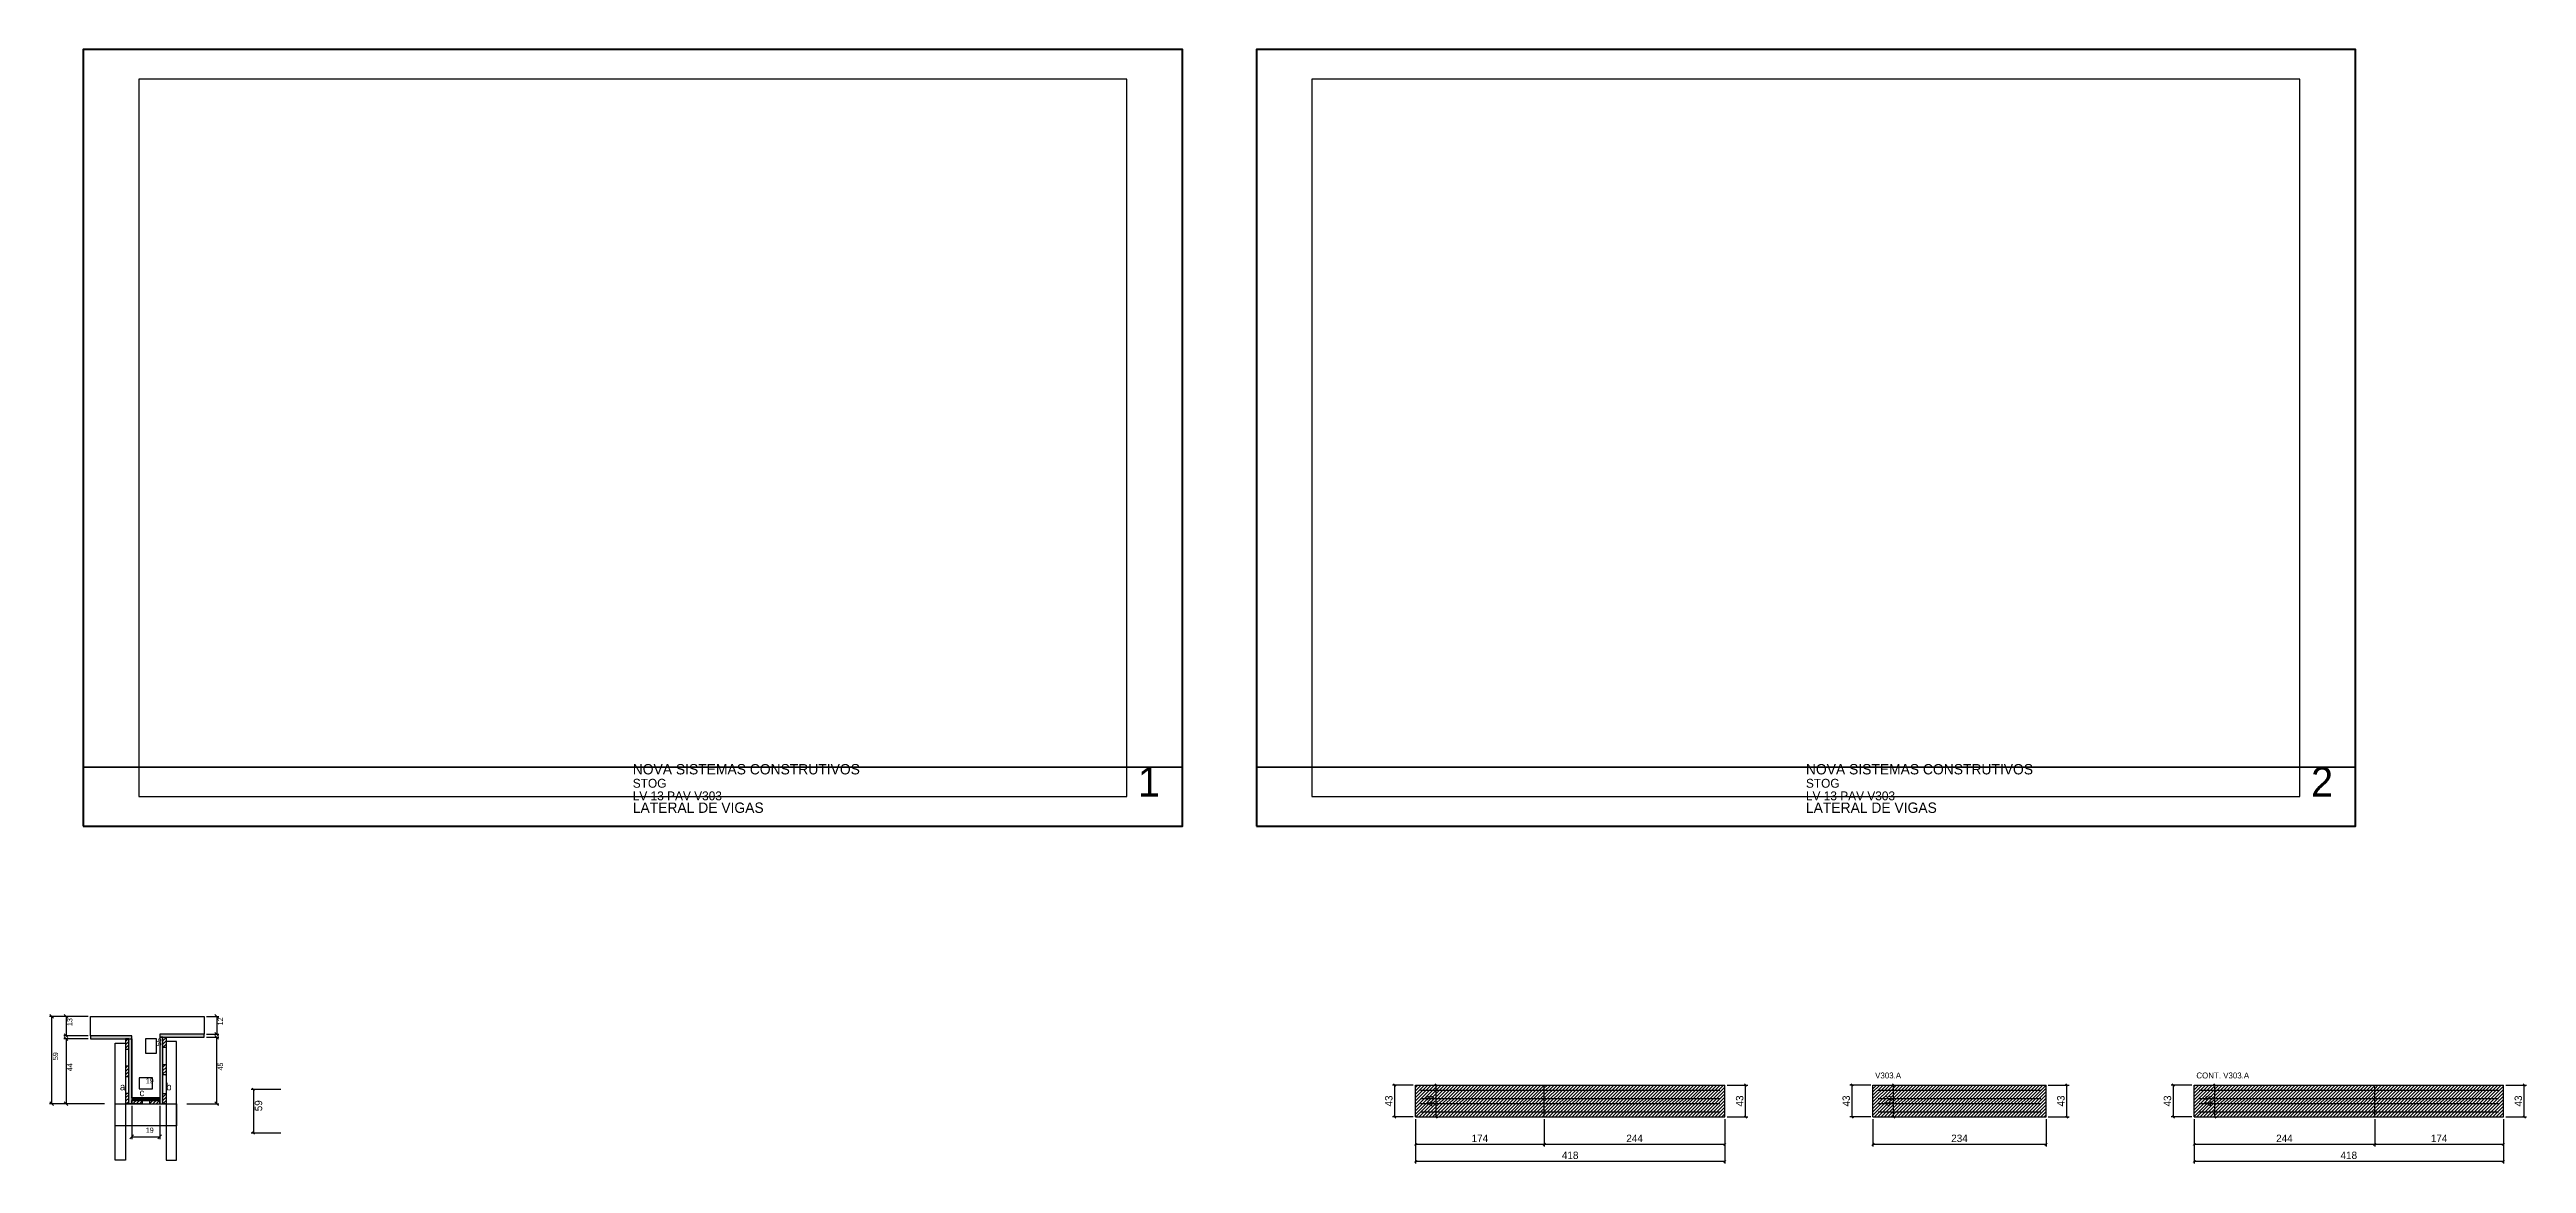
# Model space of a CAD drawing. Extents: x -9000 to 6511, y -257 to 1250.
# Drawn here: x -45 to 3301, y -256 to 1250 of the extents above; entities that cross this region are included whole.
import ezdxf

# ---------------------------------------------------------------- set-up
doc = ezdxf.new("R2010")
doc.units = 0
for name, color, linetype in [('CARIMBO', 255, 'Continuous'), ('CONCRETO', 251, 'Continuous'), ('COTA', 241, 'Continuous'), ('Cota Seção (2x)', 241, 'Continuous'), ('detalhes', 7, 'Continuous'), ('Folhas', 255, 'Continuous'), ('Hachura', 251, 'Continuous'), ('Madeira', 126, 'Continuous'), ('NOMENCLATURA', 7, 'Continuous'), ('Painéis', 200, 'Continuous'), ('Reaproveitamento', 251, 'Continuous'), ('SARR_2.2x7', 40, 'Continuous'), ('SARR_3.5x7', 81, 'Continuous')]:
    doc.layers.add(name, color=color, linetype=linetype)
doc.dimstyles.new('PAINEL', dxfattribs={"dimtxt": 10, "dimasz": 3, "dimexe": 3, "dimexo": 3, "dimgap": 3, "dimtad": 1, "dimblk": 'OBLIQUE', "dimblk1": 'OBLIQUE', "dimcen": 2.5, "dimclrd": 4, "dimclre": 4, "dimclrt": 240, "dimazin": 3, "dimtfac": 1, "dimtmove": 0, "dimatfit": 3})

# ---------------------------------------------------------------- blocks, each defined once
blk = doc.blocks.new('_OBLIQUE')
at = {"color": 0, "linetype": 'BYBLOCK'}
blk.add_line((-0.5, -0.5), (0.5, 0.5), dxfattribs=at)

msp = doc.modelspace()

# ---------------------------------------------------------------- hatches: boundary and pattern name
at = {"layer": 'Hachura'}
h = msp.add_hatch(color=7, dxfattribs=at)
h.dxf.hatch_style = 1
h.paths.add_polyline_path([(65.5, -87.25), (65.5, -83.25), (9.9, -83.25), (9.9, -87.25), (65.5, -87.25)])
h = msp.add_hatch(dxfattribs=at)
h.set_pattern_fill('ANSI31')
h.paths.add_polyline_path([(57.1, -101.25), (61.5, -101.25), (61.5, -87.25), (57.1, -87.25), (57.1, -101.25)])
h = msp.add_hatch(color=7, dxfattribs=at)
h.dxf.hatch_style = 1
h.paths.add_polyline_path([(61.5, -87.25), (65.5, -87.25), (65.5, -175.25), (61.5, -175.25), (61.5, -87.25), (61.5, -87.25)])
h = msp.add_hatch(color=7, dxfattribs=at)
h.dxf.hatch_style = 1
h.paths.add_polyline_path([(163.5, -85.25), (163.5, -81.25), (103.5, -81.25), (103.5, -85.25), (163.5, -85.25)])
h = msp.add_hatch(color=7, dxfattribs=at)
h.dxf.hatch_style = 1
h.paths.add_polyline_path([(107.5, -85.25), (103.5, -85.25), (103.5, -175.25), (107.5, -175.25), (107.5, -85.25), (107.5, -85.25)])
h = msp.add_hatch(dxfattribs=at)
h.set_pattern_fill('ANSI31')
h.paths.add_polyline_path([(111.9, -99.25), (107.5, -99.25), (107.5, -85.25), (111.9, -85.25), (111.9, -99.25)])
h = msp.add_hatch(dxfattribs=at)
h.set_pattern_fill('ANSI31')
h.paths.add_polyline_path([(57.1, -138.25), (61.5, -138.25), (61.5, -124.25), (57.1, -124.25), (57.1, -138.25)])
h = msp.add_hatch(dxfattribs=at)
h.set_pattern_fill('ANSI31')
h.paths.add_polyline_path([(111.9, -136.25), (107.5, -136.25), (107.5, -122.25), (111.9, -122.25), (111.9, -136.25)])
h = msp.add_hatch(dxfattribs=at)
h.set_pattern_fill('ANSI31')
h.paths.add_polyline_path([(57.1, -175.25), (61.5, -175.25), (61.5, -161.25), (57.1, -161.25), (57.1, -175.25)])
h = msp.add_hatch(color=7, dxfattribs=at)
h.dxf.hatch_style = 1
h.paths.add_polyline_path([(103.5, -170.85), (103.5, -167.25), (65.5, -167.25), (65.5, -170.85), (103.5, -170.85)])
h = msp.add_hatch(dxfattribs=at)
h.set_pattern_fill('ANSI31')
h.paths.add_polyline_path([(111.9, -175.25), (107.5, -175.25), (107.5, -161.25), (111.9, -161.25), (111.9, -175.25)])
h = msp.add_hatch(dxfattribs=at)
h.set_pattern_fill('ANSI31')
h.paths.add_polyline_path([(65.5, -175.25), (65.5, -170.85), (79.5, -170.85), (79.5, -175.25), (65.5, -175.25)])
h = msp.add_hatch(dxfattribs=at)
h.set_pattern_fill('ANSI31')
h.paths.add_polyline_path([(103.5, -175.25), (103.5, -170.85), (89.5, -170.85), (89.5, -175.25), (103.5, -175.25)])
at = {"layer": 'Reaproveitamento'}
h = msp.add_hatch(dxfattribs=at)
h.set_pattern_fill('ANSI31')
h.paths.add_polyline_path([(1800, -193), (1974, -193), (1974, -150), (1800, -150)])
h = msp.add_hatch(dxfattribs=at)
h.set_pattern_fill('ANSI31')
h.paths.add_polyline_path([(1974, -193), (2218, -193), (2218, -150), (1974, -150)])
h = msp.add_hatch(dxfattribs=at)
h.set_pattern_fill('ANSI31')
h.paths.add_polyline_path([(2418, -193), (2652, -193), (2652, -150.4), (2418, -150.4)])
h = msp.add_hatch(dxfattribs=at)
h.set_pattern_fill('ANSI31')
h.paths.add_polyline_path([(2852, -193), (3096, -193), (3096, -150), (2852, -150)])
h = msp.add_hatch(dxfattribs=at)
h.set_pattern_fill('ANSI31')
h.paths.add_polyline_path([(3096, -193), (3270, -193), (3270, -150), (3096, -150)])

# ---------------------------------------------------------------- linework, layer by layer
at = {"layer": 'CARIMBO', "lineweight": 35}
for p, q in [((0, 280), (1485, 280)), ((1585, 280), (3070, 280))]:
    msp.add_line(p, q, dxfattribs=at)
at = {"layer": 'CONCRETO', "color": 251}
msp.add_lwpolyline([(9.9, -83.25), (9.9, -57.25), (163.5, -57.25), (163.5, -81.25), (103.5, -81.25), (103.5, -167.25), (65.5, -167.25), (65.5, -83.25)], close=True, dxfattribs=at)
at = {"layer": 'COTA', "color": 4}
for p, q in [((6.9, -57.25), (-45.477, -57.25)), ((-42.477, -175.25), (-42.477, -57.25)), ((6.9, -57.25), (-26.157, -57.25)), ((-23.157, -57.25), (-23.157, -83.25)), ((166.5, -57.25), (183.372, -57.25)), ((180.372, -57.25), (180.372, -81.25)), ((6.9, -83.25), (-26.157, -83.25)), ((6.9, -87.25), (-26.157, -87.25)), ((-23.157, -87.25), (-23.157, -175.25)), ((166.5, -81.25), (183.372, -81.25)), ((166.5, -85.25), (183.372, -85.25)), ((180.372, -175.25), (180.372, -85.25)), ((266.8, -155.874), (226.962, -155.874)), ((229.962, -155.874), (229.962, -214.874)), ((28.9, -175.25), (-45.477, -175.25)), ((28.9, -175.25), (-26.157, -175.25)), ((65.5, -178.25), (65.5, -222.977)), ((103.5, -178.25), (103.5, -222.977)), ((140.1, -175.25), (183.372, -175.25)), ((65.5, -219.977), (103.5, -219.977)), ((266.8, -214.874), (226.962, -214.874))]:
    msp.add_line(p, q, dxfattribs=at)
at = {"layer": 'COTA'}
for p, q in [((231.462, -157.374), (228.462, -154.374)), ((228.462, -213.374), (231.462, -216.374))]:
    msp.add_line(p, q, dxfattribs=at)
for points in [[(-39.977, -59.75), (-44.977, -54.75)], [(-20.657, -59.75), (-25.657, -54.75)], [(182.872, -59.75), (177.872, -54.75)], [(-25.657, -80.75), (-20.657, -85.75)], [(-20.657, -89.75), (-25.657, -84.75)], [(177.872, -78.75), (182.872, -83.75)], [(182.872, -87.75), (177.872, -82.75)], [(-44.977, -172.75), (-39.977, -177.75)], [(-25.657, -172.75), (-20.657, -177.75)], [(177.872, -172.75), (182.872, -177.75)], [(68, -217.477), (63, -222.477)], [(101, -222.477), (106, -217.477)]]:
    msp.add_lwpolyline(points, dxfattribs=at)
at = {"layer": 'Cota Seção (2x)', "color": 180}
for p, q in [((99, -87.583), (84, -87.583)), ((84, -87.583), (84, -106.917)), ((99, -106.917), (99, -87.583)), ((84, -106.917), (99, -106.917)), ((93.5, -140.25), (75.5, -140.25)), ((75.5, -140.25), (75.5, -155.25)), ((75.5, -155.25), (93.5, -155.25)), ((93.5, -155.25), (93.5, -140.25))]:
    msp.add_line(p, q, dxfattribs=at)
at = {"layer": 'Folhas', "lineweight": 50}
for points in [[(0, 200), (1485, 200), (1485, 1250), (0, 1250)], [(1585, 200), (3070, 200), (3070, 1250), (1585, 1250)]]:
    msp.add_lwpolyline(points, close=True, dxfattribs=at)
at = {"layer": 'Folhas', "lineweight": 25}
for points in [[(75, 240), (1410, 240), (1410, 1210), (75, 1210)], [(1660, 240), (2995, 240), (2995, 1210), (1660, 1210)]]:
    msp.add_lwpolyline(points, close=True, dxfattribs=at)
at = {"layer": 'Madeira', "color": 126}
for points in [[(57.1, -101.25), (61.5, -101.25), (61.5, -87.25), (57.1, -87.25)], [(111.9, -99.25), (107.5, -99.25), (107.5, -85.25), (111.9, -85.25)], [(57.1, -138.25), (61.5, -138.25), (61.5, -124.25), (57.1, -124.25)], [(111.9, -136.25), (107.5, -136.25), (107.5, -122.25), (111.9, -122.25)], [(57.1, -175.25), (61.5, -175.25), (61.5, -161.25), (57.1, -161.25)], [(111.9, -175.25), (107.5, -175.25), (107.5, -161.25), (111.9, -161.25)], [(65.5, -175.25), (65.5, -170.85), (79.5, -170.85), (79.5, -175.25)], [(103.5, -175.25), (103.5, -170.85), (89.5, -170.85), (89.5, -175.25)]]:
    msp.add_lwpolyline(points, close=True, dxfattribs=at)
at = {"layer": 'Painéis'}
for p, q in [((1800, -150), (1974, -150)), ((1800, -193), (1800, -150)), ((1974, -193), (1974, -150)), ((1974, -193), (1974, -150)), ((1974, -150), (2218, -150)), ((1974, -193), (1974, -150)), ((2218, -193), (2218, -150)), ((2418, -150), (2652, -150)), ((2418, -193), (2418, -150)), ((2652, -193), (2652, -150)), ((2852, -150), (3096, -150)), ((2852, -193), (2852, -150)), ((3096, -193), (3096, -150)), ((3096, -193), (3096, -150)), ((3096, -150), (3270, -150)), ((3096, -193), (3096, -150)), ((3270, -193), (3270, -150)), ((1800, -193), (1974, -193)), ((1974, -193), (2218, -193)), ((2418, -193), (2652, -193)), ((2852, -193), (3096, -193)), ((3096, -193), (3270, -193))]:
    msp.add_line(p, q, dxfattribs=at)
at = {"layer": 'Painéis', "color": 200}
for points in [[(65.5, -87.25), (65.5, -83.25), (9.9, -83.25), (9.9, -87.25)], [(61.5, -87.25), (65.5, -87.25), (65.5, -175.25), (61.5, -175.25)], [(163.5, -85.25), (163.5, -81.25), (103.5, -81.25), (103.5, -85.25)], [(107.5, -85.25), (103.5, -85.25), (103.5, -175.25), (107.5, -175.25)], [(103.5, -170.85), (103.5, -167.25), (65.5, -167.25), (65.5, -170.85)]]:
    msp.add_lwpolyline(points, close=True, dxfattribs=at)
at = {"layer": 'SARR_2.2x7'}
for points in [[(1807, -157), (1974, -157)], [(1807, -157), (1974, -157)], [(1974, -157), (2211, -157)], [(1974, -157), (2211, -157)], [(2425, -157), (2645, -157)], [(2425, -157), (2645, -157)], [(2859, -157), (3096, -157)], [(2859, -157), (3096, -157)], [(3096, -157), (3263, -157)], [(3096, -157), (3263, -157)], [(1807, -168), (1974, -168)], [(1807, -168), (1974, -168)], [(1807, -175), (1974, -175)], [(1807, -175), (1974, -175)], [(1807, -186), (1974, -186)], [(1807, -186), (1974, -186)], [(1974, -168), (2211, -168)], [(1974, -168), (2211, -168)], [(1974, -175), (2211, -175)], [(1974, -175), (2211, -175)], [(1974, -186), (2211, -186)], [(1974, -186), (2211, -186)], [(2425, -168), (2645, -168)], [(2425, -168), (2645, -168)], [(2425, -175), (2645, -175)], [(2425, -175), (2645, -175)], [(2425, -186), (2645, -186)], [(2425, -186), (2645, -186)], [(2859, -168), (3096, -168)], [(2859, -168), (3096, -168)], [(2859, -175), (3096, -175)], [(2859, -175), (3096, -175)], [(2859, -186), (3096, -186)], [(2859, -186), (3096, -186)], [(3096, -168), (3263, -168)], [(3096, -168), (3263, -168)], [(3096, -175), (3263, -175)], [(3096, -175), (3263, -175)], [(3096, -186), (3263, -186)], [(3096, -186), (3263, -186)]]:
    msp.add_lwpolyline(points, dxfattribs=at)
at = {"layer": 'SARR_3.5x7', "color": 81}
for points in [[(43.1, -93.25), (57.1, -93.25), (57.1, -251.728), (43.1, -251.728)], [(125.9, -91.25), (111.9, -91.25), (111.9, -251.728), (125.9, -251.728)], [(43.1, -175.25), (125.9, -175.25), (125.9, -205.308), (43.1, -205.308)]]:
    msp.add_lwpolyline(points, close=True, dxfattribs=at)

# ---------------------------------------------------------------- texts
at = {"layer": 'CARIMBO'}
for s, height, p in [('NOVA SISTEMAS CONSTRUTIVOS', 14, (742.5, 270)), ('1', 40, (1425, 240)), ('NOVA SISTEMAS CONSTRUTIVOS', 14, (2327.5, 270)), ('2', 40, (3010, 240)), ('STOG', 12, (742.5, 252)), ('LV 13 PAV V303', 12, (742.5, 235)), ('STOG', 12, (2327.5, 252)), ('LV 13 PAV V303', 12, (2327.5, 235)), ('LATERAL DE VIGAS', 14, (742.5, 218)), ('LATERAL DE VIGAS', 14, (2327.5, 218))]:
    msp.add_text(s, height=height, dxfattribs=at).set_placement(p)
at = {"layer": 'COTA', "color": 1}
for s, p in [('13', (-14.657, -70.25)), ('12', (188.872, -69.25)), ('59', (-33.977, -116.25)), ('44', (-14.657, -131.25)), ('45', (188.872, -130.25))]:
    msp.add_text(s, height=7, rotation=90, dxfattribs=at).set_placement(p)
at = {"layer": 'COTA', "color": 240}
msp.add_text('59', height=10, rotation=90, dxfattribs=at).set_placement((241.823, -185.374))
at = {"layer": 'COTA', "color": 1}
msp.add_text('19', height=7, dxfattribs=at).set_placement((84.5, -214.477))
at = {"layer": 'Cota Seção (2x)', "color": 1}
msp.add_text('55', height=7, rotation=90, dxfattribs=at).set_placement((105.5, -97.25))
msp.add_text('19', height=7, dxfattribs=at).set_placement((84.5, -147.75))
at = {"layer": 'detalhes', "color": 4}
for s, p in [('a', (49.671, -157.049)), ('c', (76.1, -165.014)), ('b', (112.214, -157.06))]:
    msp.add_text(s, height=9.6, dxfattribs=at).set_placement(p)
at = {"layer": 'NOMENCLATURA'}
for s, p in [('V303.A', (2421, -141)), ('CONT. V303.A', (2855, -141))]:
    msp.add_text(s, height=8, dxfattribs=at).set_placement(p)

# ---------------------------------------------------------------- dimensions: what is measured, and where the dimension line sits
at = {"layer": 'COTA'}
for base, p1, p2 in [((1772, -193), (1800, -193), (1800, -150)), ((1828, -193), (1800, -193), (1800, -150)), ((2246, -193), (2218, -193), (2218, -150)), ((2246, -193), (2218, -193), (2218, -150)), ((2390, -193), (2418, -193), (2418, -150)), ((2446, -193), (2418, -193), (2418, -150)), ((2680, -193), (2652, -193), (2652, -150)), ((2680, -193), (2652, -193), (2652, -150)), ((2824, -193), (2852, -193), (2852, -150)), ((2880, -193), (2852, -193), (2852, -150)), ((3298, -193), (3270, -193), (3270, -150)), ((3298, -193), (3270, -193), (3270, -150))]:
    msp.add_linear_dim(base=base, p1=p1, p2=p2, angle=90, dimstyle='PAINEL', dxfattribs=at).render()
for base, p1, p2 in [((1800, -230), (1800, -193), (1974, -193)), ((1800, -253), (1800, -193), (2218, -193)), ((1974, -230), (1974, -193), (2218, -193)), ((2418, -230), (2418, -193), (2652, -193)), ((2852, -230), (2852, -193), (3096, -193)), ((2852, -253), (2852, -193), (3270, -193)), ((3096, -230), (3096, -193), (3270, -193))]:
    msp.add_linear_dim(base=base, p1=p1, p2=p2, dimstyle='PAINEL', dxfattribs=at).render()

doc.saveas('drawing.dxf')
